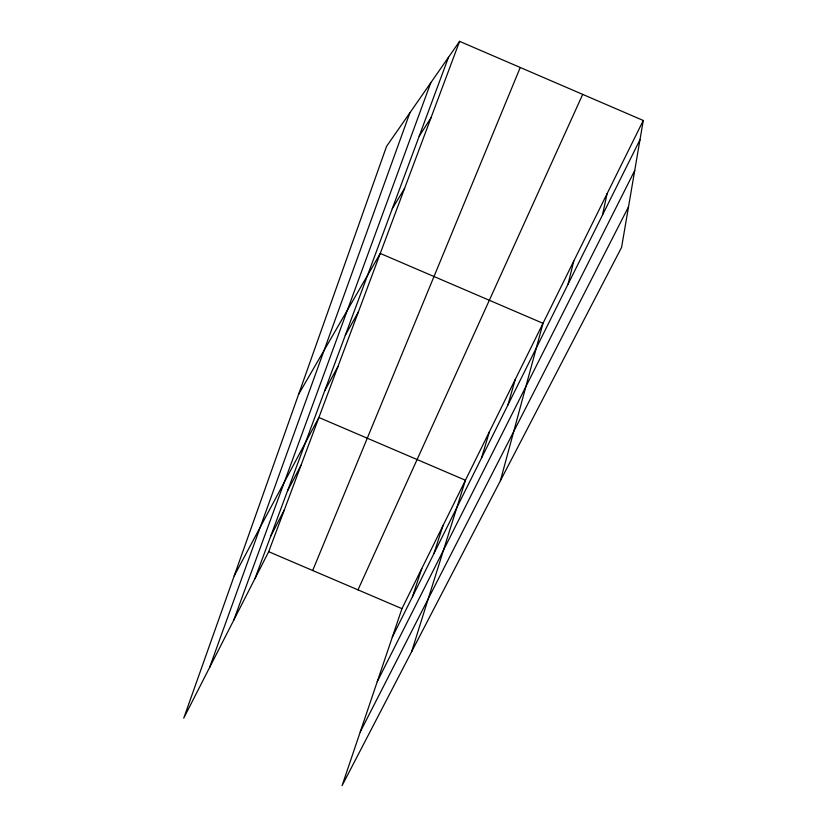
<?xml version="1.0" encoding="UTF-8"?>
<svg xmlns="http://www.w3.org/2000/svg" width="827" height="827" viewBox="0 0 827 827"><rect width="100%" height="100%" fill="white"/><g stroke="black" fill="none" stroke-linecap="round" stroke-linejoin="round"><path stroke-width="1.24" d="M643.272 120.484L621.584 247.376L342.068 785.65L401.953 608.651L643.272 120.484L459.585 41.35L386.571 146.327L183.728 718.177L268.692 551.702L459.585 41.35M602.469 215.072L607.09 193.673M568.056 284.199L573.773 261.063M500.387 480.766L542.998 323.316L380.255 253.444L298.599 394.334M507.912 405.003L515.293 379.366M481.479 458.075L489.501 431.539M411.65 651.645L465.425 480.239L318.891 417.49L234.206 575.861M433.917 553.614L442.91 525.807M412.425 596.774L421.791 568.521M209.531 667.616L409.903 112.772M233.648 620.374L430.764 82.783M254.974 578.58L448.503 57.27M312.689 570.506L520.245 67.483M357.998 589.868L582.704 94.381M392.277 637.235L639.984 139.732M377.246 681.665L634.712 170.569M360.252 731.905L628.51 206.833M270.708 536.196L284.385 509.763M287.496 490.99L301.08 465.115M324.66 390.882L337.933 366.578M345.304 335.276L358.339 312.037M392.298 208.683L404.599 188.36M419.196 136.238L430.95 117.889M268.692 551.702L401.953 608.651"/></g></svg>
